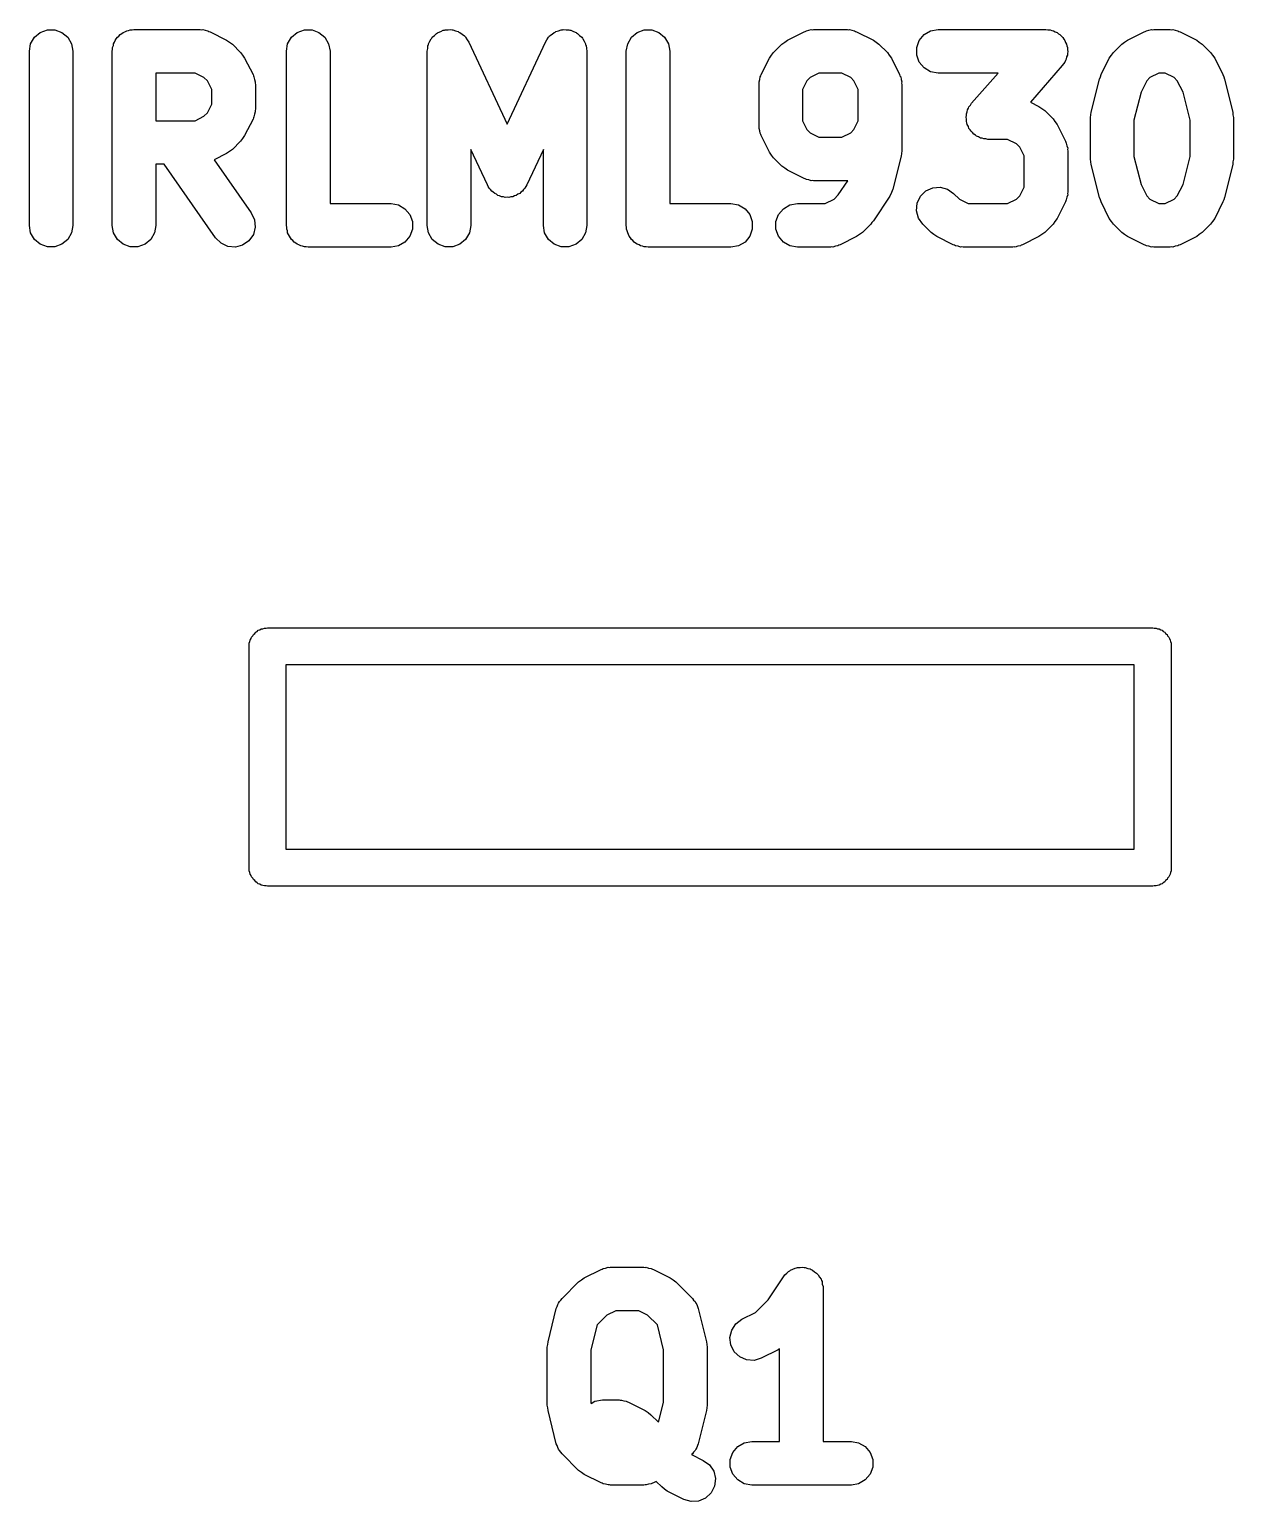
# Model space of a CAD drawing. Extents: x 10 to 287, y -200 to -10.
# Drawn here: x 148.46 to 152.6, y -62.76 to -57.7 of the extents above; entities that cross this region are included whole.
import ezdxf

# ---------------------------------------------------------------- set-up
doc = ezdxf.new("R2010")
doc.units = 0
doc.header["$MEASUREMENT"] = 0
doc.layers.add('BLACK', color=7, linetype='CONTINUOUS')

msp = doc.modelspace()

# ---------------------------------------------------------------- linework, layer by layer
at = {"layer": 'Black'}
for p, q in [((148.493, -57.7063), (148.518, -57.6974)), ((148.518, -57.6974), (148.544, -57.6974)), ((148.544, -57.6974), (148.568, -57.7063)), ((148.791, -57.7007), (148.797, -57.6996)), ((148.797, -57.6996), (148.803, -57.6974)), ((148.803, -57.6974), (148.81, -57.6974)), ((148.81, -57.6974), (148.816, -57.6962)), ((148.816, -57.6962), (149.044, -57.6962)), ((149.044, -57.6962), (149.049, -57.697)), ((149.049, -57.697), (149.053, -57.6967)), ((149.053, -57.6967), (149.061, -57.6992)), ((149.061, -57.6992), (149.07, -57.7007)), ((149.378, -57.7063), (149.403, -57.6974)), ((149.403, -57.6974), (149.429, -57.6974)), ((149.429, -57.6974), (149.453, -57.7063)), ((149.873, -57.7029), (149.881, -57.6988)), ((149.881, -57.6988), (149.885, -57.6985)), ((149.885, -57.6985), (149.888, -57.6974)), ((149.888, -57.6974), (149.898, -57.6974)), ((149.898, -57.6974), (149.907, -57.6965)), ((149.907, -57.6965), (149.911, -57.6974)), ((149.911, -57.6974), (149.914, -57.6974)), ((149.914, -57.6974), (149.923, -57.7007)), ((150.278, -57.7007), (150.287, -57.6974)), ((150.287, -57.6974), (150.291, -57.6974)), ((150.291, -57.6974), (150.294, -57.6965)), ((150.294, -57.6965), (150.304, -57.6974)), ((150.304, -57.6974), (150.313, -57.6974)), ((150.313, -57.6974), (150.317, -57.6985)), ((150.317, -57.6985), (150.32, -57.6988)), ((150.32, -57.6988), (150.329, -57.7029)), ((150.548, -57.7063), (150.573, -57.6974)), ((150.573, -57.6974), (150.599, -57.6974)), ((150.599, -57.6974), (150.623, -57.7063)), ((151.131, -57.7007), (151.14, -57.6992)), ((151.14, -57.6992), (151.148, -57.6967)), ((151.148, -57.6967), (151.153, -57.697)), ((151.153, -57.697), (151.157, -57.6962)), ((151.157, -57.6962), (151.271, -57.6962)), ((151.271, -57.6962), (151.275, -57.697)), ((151.275, -57.697), (151.28, -57.6967)), ((151.28, -57.6967), (151.288, -57.6992)), ((151.288, -57.6992), (151.297, -57.7007)), ((151.559, -57.7007), (151.585, -57.6962)), ((151.585, -57.6962), (151.956, -57.6962)), ((151.956, -57.6962), (151.963, -57.6975)), ((151.963, -57.6975), (151.971, -57.6976)), ((151.971, -57.6976), (151.976, -57.6997)), ((151.976, -57.6997), (151.982, -57.7007)), ((152.302, -57.7007), (152.31, -57.6992)), ((152.31, -57.6992), (152.319, -57.6967)), ((152.319, -57.6967), (152.323, -57.697)), ((152.323, -57.697), (152.327, -57.6962)), ((152.327, -57.6962), (152.384, -57.6962)), ((152.384, -57.6962), (152.388, -57.697)), ((152.388, -57.697), (152.393, -57.6967)), ((152.393, -57.6967), (152.401, -57.6992)), ((152.401, -57.6992), (152.41, -57.7007)), ((148.456, -57.7712), (148.46, -57.7455)), ((148.46, -57.7455), (148.473, -57.723)), ((148.473, -57.723), (148.493, -57.7063)), ((148.568, -57.7063), (148.588, -57.723)), ((148.588, -57.723), (148.601, -57.7455)), ((148.601, -57.7455), (148.606, -57.7712)), ((148.745, -57.752), (148.746, -57.7455)), ((148.746, -57.7455), (148.749, -57.7398)), ((148.749, -57.7398), (148.751, -57.7337)), ((148.751, -57.7337), (148.755, -57.7287)), ((148.755, -57.7287), (148.759, -57.723)), ((148.759, -57.723), (148.764, -57.7188)), ((148.764, -57.7188), (148.768, -57.7138)), ((148.768, -57.7138), (148.774, -57.7105)), ((148.774, -57.7105), (148.779, -57.7063)), ((148.779, -57.7063), (148.785, -57.704)), ((148.785, -57.704), (148.791, -57.7007)), ((149.07, -57.7007), (149.074, -57.7029)), ((149.074, -57.7029), (149.078, -57.7041)), ((149.078, -57.7041), (149.135, -57.7327)), ((149.135, -57.7327), (149.145, -57.7398)), ((149.145, -57.7398), (149.155, -57.7467)), ((149.155, -57.7467), (149.183, -57.7753)), ((149.341, -57.7712), (149.345, -57.7455)), ((149.345, -57.7455), (149.358, -57.723)), ((149.358, -57.723), (149.378, -57.7063)), ((149.453, -57.7063), (149.473, -57.723)), ((149.473, -57.723), (149.486, -57.7455)), ((149.486, -57.7455), (149.491, -57.7712)), ((149.828, -57.7518), (149.83, -57.7488)), ((149.83, -57.7455), (149.835, -57.7371)), ((149.83, -57.7488), (149.83, -57.7455)), ((149.835, -57.7371), (149.839, -57.7282)), ((149.839, -57.7282), (149.842, -57.7259)), ((149.842, -57.7259), (149.843, -57.723)), ((149.843, -57.723), (149.851, -57.7167)), ((149.851, -57.7167), (149.858, -57.7098)), ((149.858, -57.7098), (149.861, -57.7084)), ((149.861, -57.7084), (149.863, -57.7063)), ((149.863, -57.7063), (149.873, -57.7029)), ((149.923, -57.7007), (149.932, -57.7032)), ((149.932, -57.7032), (149.935, -57.7051)), ((149.935, -57.7051), (149.938, -57.7063)), ((149.938, -57.7063), (149.946, -57.7125)), ((149.946, -57.7125), (149.954, -57.7182)), ((149.954, -57.7182), (149.956, -57.7209)), ((149.956, -57.7209), (149.958, -57.723)), ((149.958, -57.723), (149.963, -57.7315)), ((149.963, -57.7315), (149.969, -57.7395)), ((149.969, -57.7395), (150.101, -58.0221)), ((150.101, -58.0221), (150.233, -57.7395)), ((150.233, -57.7395), (150.238, -57.7315)), ((150.238, -57.7315), (150.243, -57.723)), ((150.243, -57.723), (150.246, -57.7209)), ((150.246, -57.7209), (150.247, -57.7182)), ((150.247, -57.7182), (150.256, -57.7125)), ((150.256, -57.7125), (150.263, -57.7063)), ((150.263, -57.7063), (150.266, -57.7051)), ((150.266, -57.7051), (150.269, -57.7032)), ((150.269, -57.7032), (150.278, -57.7007)), ((150.329, -57.7029), (150.338, -57.7063)), ((150.338, -57.7063), (150.34, -57.7084)), ((150.34, -57.7084), (150.343, -57.7098)), ((150.343, -57.7098), (150.35, -57.7167)), ((150.35, -57.7167), (150.358, -57.723)), ((150.358, -57.723), (150.36, -57.7259)), ((150.36, -57.7259), (150.362, -57.7282)), ((150.362, -57.7282), (150.366, -57.7371)), ((150.366, -57.7371), (150.371, -57.7455)), ((150.371, -57.7455), (150.371, -57.7488)), ((150.371, -57.7488), (150.373, -57.7518)), ((150.511, -57.7712), (150.516, -57.7455)), ((150.516, -57.7455), (150.529, -57.723)), ((150.529, -57.723), (150.548, -57.7063)), ((150.623, -57.7063), (150.643, -57.723)), ((150.643, -57.723), (150.656, -57.7455)), ((150.656, -57.7455), (150.661, -57.7712)), ((151.018, -57.7753), (151.047, -57.7467)), ((151.047, -57.7467), (151.057, -57.7398)), ((151.057, -57.7398), (151.066, -57.7327)), ((151.066, -57.7327), (151.123, -57.7041)), ((151.123, -57.7041), (151.127, -57.7029)), ((151.127, -57.7029), (151.131, -57.7007)), ((151.297, -57.7007), (151.3, -57.7029)), ((151.3, -57.7029), (151.304, -57.7041)), ((151.304, -57.7041), (151.362, -57.7327)), ((151.362, -57.7327), (151.371, -57.7398)), ((151.371, -57.7398), (151.381, -57.7467)), ((151.381, -57.7467), (151.41, -57.7753)), ((151.511, -57.7581), (151.52, -57.7337)), ((151.52, -57.7337), (151.537, -57.7138)), ((151.537, -57.7138), (151.559, -57.7007)), ((151.982, -57.7007), (151.988, -57.7044)), ((151.988, -57.7044), (151.995, -57.7071)), ((151.995, -57.7071), (151.999, -57.7109)), ((151.999, -57.7109), (152.004, -57.7138)), ((152.004, -57.7138), (152.009, -57.7194)), ((152.009, -57.7194), (152.014, -57.7242)), ((152.014, -57.7242), (152.017, -57.7293)), ((152.017, -57.7293), (152.021, -57.7337)), ((152.021, -57.7337), (152.023, -57.7406)), ((152.023, -57.7406), (152.027, -57.747)), ((152.027, -57.747), (152.028, -57.7527)), ((152.189, -57.7753), (152.217, -57.7467)), ((152.217, -57.7467), (152.227, -57.7398)), ((152.227, -57.7398), (152.237, -57.7327)), ((152.237, -57.7327), (152.294, -57.7041)), ((152.294, -57.7041), (152.298, -57.7029)), ((152.298, -57.7029), (152.302, -57.7007)), ((152.41, -57.7007), (152.414, -57.7029)), ((152.414, -57.7029), (152.418, -57.7041)), ((152.418, -57.7041), (152.475, -57.7327)), ((152.475, -57.7327), (152.484, -57.7398)), ((152.484, -57.7398), (152.494, -57.7467)), ((152.494, -57.7467), (152.523, -57.7753)), ((148.456, -58.3706), (148.456, -57.7712)), ((148.606, -57.7712), (148.606, -58.3706)), ((148.741, -57.7712), (148.742, -57.7647)), ((148.741, -58.3706), (148.741, -57.7712)), ((148.742, -57.7581), (148.745, -57.752)), ((148.742, -57.7647), (148.742, -57.7581)), ((149.183, -57.7753), (149.19, -57.7851)), ((149.19, -57.7851), (149.197, -57.7947)), ((149.197, -57.7947), (149.226, -57.8518)), ((149.341, -58.3706), (149.341, -57.7712)), ((149.491, -57.7712), (149.491, -58.2957)), ((149.826, -57.7712), (149.828, -57.7615)), ((149.826, -58.3706), (149.826, -57.7712)), ((149.828, -57.7615), (149.828, -57.7518)), ((150.373, -57.7518), (150.374, -57.7615)), ((150.374, -57.7615), (150.375, -57.7712)), ((150.375, -57.7712), (150.375, -58.3706)), ((150.511, -58.3706), (150.511, -57.7712)), ((150.661, -57.7712), (150.661, -58.2957)), ((150.976, -57.8518), (151.004, -57.7947)), ((151.004, -57.7947), (151.011, -57.7851)), ((151.011, -57.7851), (151.018, -57.7753)), ((151.41, -57.7753), (151.416, -57.7851)), ((151.416, -57.7851), (151.424, -57.7947)), ((151.424, -57.7947), (151.452, -57.8518)), ((151.511, -57.7842), (151.511, -57.7581)), ((151.52, -57.8086), (151.511, -57.7842)), ((152.026, -57.7982), (152.023, -57.8032)), ((152.027, -57.791), (152.026, -57.7982)), ((152.03, -57.7842), (152.027, -57.791)), ((152.028, -57.7527), (152.03, -57.7581)), ((152.03, -57.7581), (152.03, -57.7655)), ((152.03, -57.7655), (152.031, -57.7727)), ((152.031, -57.7727), (152.03, -57.7784)), ((152.03, -57.7784), (152.03, -57.7842)), ((152.146, -57.8518), (152.174, -57.7947)), ((152.174, -57.7947), (152.182, -57.7851)), ((152.182, -57.7851), (152.189, -57.7753)), ((152.523, -57.7753), (152.53, -57.7851)), ((152.53, -57.7851), (152.537, -57.7947)), ((152.537, -57.7947), (152.565, -57.8518)), ((148.891, -57.8461), (148.891, -58.0102)), ((149.027, -57.8461), (148.891, -57.8461)), ((149.057, -57.8613), (149.027, -57.8461)), ((149.226, -57.8518), (149.227, -57.856)), ((150.974, -57.856), (150.976, -57.8518)), ((151.174, -57.8461), (151.144, -57.8613)), ((151.253, -57.8461), (151.174, -57.8461)), ((151.284, -57.8613), (151.253, -57.8461)), ((151.452, -57.8518), (151.453, -57.856)), ((151.537, -57.8286), (151.52, -57.8086)), ((151.559, -57.8416), (151.537, -57.8286)), ((151.585, -57.8461), (151.559, -57.8416)), ((151.791, -57.8461), (151.585, -57.8461)), ((151.7, -57.9502), (151.791, -57.8461)), ((152.012, -57.8205), (151.903, -57.9461)), ((152.016, -57.8142), (152.012, -57.8205)), ((152.021, -57.8086), (152.016, -57.8142)), ((152.023, -57.8032), (152.021, -57.8086)), ((152.144, -57.8597), (152.146, -57.8518)), ((152.345, -57.8461), (152.314, -57.8613)), ((152.367, -57.8461), (152.345, -57.8461)), ((152.397, -57.8613), (152.367, -57.8461)), ((152.565, -57.8518), (152.568, -57.8597)), ((149.069, -57.8726), (149.057, -57.8613)), ((149.084, -57.903), (149.069, -57.8726)), ((149.084, -57.9533), (149.084, -57.903)), ((149.227, -57.856), (149.229, -57.8597)), ((149.229, -57.8597), (149.231, -57.8683)), ((149.231, -57.8683), (149.233, -57.8768)), ((149.233, -57.8768), (149.233, -57.8811)), ((149.233, -57.8811), (149.234, -57.8853)), ((149.234, -57.8853), (149.234, -57.971)), ((150.968, -57.8768), (150.971, -57.8684)), ((150.968, -57.8811), (150.968, -57.8768)), ((150.968, -57.8853), (150.968, -57.8811)), ((150.968, -58.0281), (150.968, -57.8853)), ((150.971, -57.8684), (150.972, -57.8597)), ((150.972, -57.8597), (150.974, -57.856)), ((151.133, -57.8726), (151.118, -57.903)), ((151.118, -57.903), (151.118, -58.0104)), ((151.144, -57.8613), (151.133, -57.8726)), ((151.295, -57.8726), (151.284, -57.8613)), ((151.31, -57.903), (151.295, -57.8726)), ((151.31, -58.0104), (151.31, -57.903)), ((151.453, -57.856), (151.456, -57.8597)), ((151.456, -57.8597), (151.457, -57.8683)), ((151.457, -57.8683), (151.46, -57.8768)), ((151.46, -57.8768), (151.459, -57.8811)), ((151.459, -57.8811), (151.46, -57.8853)), ((151.46, -57.8853), (151.46, -58.1137)), ((152.112, -57.9813), (152.14, -57.8672)), ((152.14, -57.8672), (152.144, -57.8597)), ((152.303, -57.8726), (152.284, -57.9115)), ((152.314, -57.8613), (152.303, -57.8726)), ((152.408, -57.8726), (152.397, -57.8613)), ((152.428, -57.9115), (152.408, -57.8726)), ((152.568, -57.8597), (152.571, -57.8672)), ((152.571, -57.8672), (152.6, -57.9813)), ((149.069, -57.9837), (149.084, -57.9533)), ((151.696, -57.9564), (151.7, -57.9502)), ((151.903, -57.9461), (151.932, -57.961)), ((152.284, -57.9115), (152.259, -58.0087)), ((152.452, -58.0087), (152.428, -57.9115)), ((149.027, -58.0102), (149.057, -57.995)), ((149.057, -57.995), (149.069, -57.9837)), ((149.226, -58.0045), (149.197, -58.0616)), ((149.227, -58.0003), (149.226, -58.0045)), ((149.229, -57.9966), (149.227, -58.0003)), ((149.231, -57.988), (149.229, -57.9966)), ((149.233, -57.9795), (149.231, -57.988)), ((149.234, -57.971), (149.233, -57.9752)), ((149.233, -57.9752), (149.233, -57.9795)), ((151.681, -57.998), (151.682, -57.9923)), ((151.682, -58.0052), (151.681, -57.998)), ((151.682, -57.9865), (151.685, -57.9796)), ((151.682, -57.9923), (151.682, -57.9865)), ((151.685, -57.9796), (151.686, -57.9724)), ((151.686, -57.9724), (151.689, -57.9675)), ((151.689, -57.9675), (151.691, -57.962)), ((151.691, -57.962), (151.696, -57.9564)), ((151.932, -57.961), (151.942, -57.9682)), ((151.942, -57.9682), (151.952, -57.9751)), ((151.952, -57.9751), (151.981, -58.0036)), ((151.981, -58.0036), (151.987, -58.0135)), ((152.109, -57.9995), (152.111, -57.9905)), ((152.109, -58.1422), (152.109, -57.9995)), ((152.111, -57.9905), (152.112, -57.9813)), ((152.6, -57.9813), (152.6, -57.9905)), ((152.6, -57.9905), (152.602, -57.9995)), ((152.602, -57.9995), (152.602, -58.1422)), ((148.891, -58.0102), (149.027, -58.0102)), ((150.968, -58.0323), (150.968, -58.0281)), ((150.968, -58.0366), (150.968, -58.0323)), ((150.971, -58.045), (150.968, -58.0366)), ((150.972, -58.0537), (150.971, -58.045)), ((150.974, -58.0574), (150.972, -58.0537)), ((151.118, -58.0104), (151.133, -58.0408)), ((151.133, -58.0408), (151.144, -58.0521)), ((151.144, -58.0521), (151.174, -58.0673)), ((151.253, -58.0673), (151.284, -58.0521)), ((151.284, -58.0521), (151.295, -58.0408)), ((151.295, -58.0408), (151.31, -58.0104)), ((151.682, -58.0125), (151.682, -58.0052)), ((151.684, -58.018), (151.682, -58.0125)), ((151.685, -58.0237), (151.684, -58.018)), ((151.689, -58.0301), (151.685, -58.0237)), ((151.691, -58.037), (151.689, -58.0301)), ((151.695, -58.0414), (151.691, -58.037)), ((151.698, -58.0465), (151.695, -58.0414)), ((151.703, -58.0513), (151.698, -58.0465)), ((151.708, -58.0569), (151.703, -58.0513)), ((151.987, -58.0135), (151.995, -58.0231)), ((151.995, -58.0231), (152.023, -58.0802)), ((152.259, -58.0087), (152.259, -58.133)), ((152.452, -58.133), (152.452, -58.0087)), ((149.183, -58.081), (149.155, -58.1096)), ((149.19, -58.0712), (149.183, -58.081)), ((149.197, -58.0616), (149.19, -58.0712)), ((150.976, -58.0616), (150.974, -58.0574)), ((151.004, -58.1187), (150.976, -58.0616)), ((151.174, -58.0673), (151.253, -58.0673)), ((151.713, -58.0598), (151.708, -58.0569)), ((151.717, -58.0636), (151.713, -58.0598)), ((151.724, -58.0663), (151.717, -58.0636)), ((151.731, -58.0699), (151.724, -58.0663)), ((151.736, -58.0709), (151.731, -58.0699)), ((151.742, -58.073), (151.736, -58.0709)), ((151.749, -58.0732), (151.742, -58.073)), ((151.756, -58.0744), (151.749, -58.0732)), ((151.824, -58.0744), (151.756, -58.0744)), ((151.855, -58.0896), (151.824, -58.0744)), ((151.866, -58.101), (151.855, -58.0896)), ((151.881, -58.1314), (151.866, -58.101)), ((152.023, -58.0802), (152.024, -58.0843)), ((152.024, -58.0843), (152.026, -58.0881)), ((152.026, -58.0881), (152.028, -58.0967)), ((152.028, -58.0967), (152.031, -58.1051)), ((152.031, -58.1051), (152.03, -58.1094)), ((149.135, -58.1236), (149.092, -58.145)), ((149.092, -58.145), (149.22, -58.3276)), ((149.145, -58.1165), (149.135, -58.1236)), ((149.155, -58.1096), (149.145, -58.1165)), ((150.033, -58.231), (149.976, -58.1089)), ((149.976, -58.1089), (149.976, -58.3706)), ((150.226, -58.1089), (150.169, -58.231)), ((150.226, -58.3706), (150.226, -58.1089)), ((151.011, -58.1283), (151.004, -58.1187)), ((151.018, -58.1381), (151.011, -58.1283)), ((151.047, -58.1667), (151.018, -58.1381)), ((151.458, -58.1319), (151.429, -58.246)), ((151.459, -58.1227), (151.458, -58.1319)), ((151.46, -58.1137), (151.459, -58.1227)), ((151.881, -58.2387), (151.881, -58.1314)), ((152.03, -58.1094), (152.031, -58.1137)), ((152.031, -58.1137), (152.031, -58.2564)), ((152.111, -58.1513), (152.109, -58.1422)), ((152.112, -58.1604), (152.111, -58.1513)), ((152.259, -58.133), (152.284, -58.2303)), ((152.428, -58.2303), (152.452, -58.133)), ((152.602, -58.1422), (152.6, -58.1513)), ((152.6, -58.1513), (152.6, -58.1604)), ((148.92, -58.1601), (148.891, -58.1601)), ((148.891, -58.1601), (148.891, -58.3706)), ((149.097, -58.4136), (148.92, -58.1601)), ((151.057, -58.1736), (151.047, -58.1667)), ((151.066, -58.1807), (151.057, -58.1736)), ((151.123, -58.2093), (151.066, -58.1807)), ((152.14, -58.2746), (152.112, -58.1604)), ((152.6, -58.1604), (152.571, -58.2746)), ((150.036, -58.2364), (150.033, -58.231)), ((150.039, -58.2423), (150.036, -58.2364)), ((150.044, -58.2469), (150.039, -58.2423)), ((150.048, -58.2523), (150.044, -58.2469)), ((150.053, -58.2561), (150.048, -58.2523)), ((150.058, -58.2607), (150.053, -58.2561)), ((150.148, -58.2561), (150.144, -58.2607)), ((150.154, -58.2523), (150.148, -58.2561)), ((150.157, -58.2469), (150.154, -58.2523)), ((150.162, -58.2423), (150.157, -58.2469)), ((150.165, -58.2364), (150.162, -58.2423)), ((150.169, -58.231), (150.165, -58.2364)), ((151.127, -58.2105), (151.123, -58.2093)), ((151.131, -58.2126), (151.127, -58.2105)), ((151.14, -58.2142), (151.131, -58.2126)), ((151.148, -58.2167), (151.14, -58.2142)), ((151.153, -58.2164), (151.148, -58.2167)), ((151.157, -58.2172), (151.153, -58.2164)), ((151.271, -58.2172), (151.157, -58.2172)), ((151.241, -58.2658), (151.274, -58.2166)), ((151.274, -58.2166), (151.271, -58.2172)), ((151.424, -58.2577), (151.419, -58.2694)), ((151.429, -58.246), (151.424, -58.2577)), ((151.524, -58.2705), (151.542, -58.2521)), ((151.542, -58.2521), (151.566, -58.2411)), ((151.566, -58.2411), (151.592, -58.2389)), ((151.592, -58.2389), (151.617, -58.2456)), ((151.617, -58.2456), (151.638, -58.2605)), ((151.866, -58.2691), (151.881, -58.2387)), ((152.031, -58.2564), (152.03, -58.2607)), ((152.284, -58.2303), (152.303, -58.2691)), ((152.408, -58.2691), (152.428, -58.2303)), ((149.491, -58.2957), (149.701, -58.2957)), ((149.701, -58.2957), (149.727, -58.3002)), ((149.727, -58.3002), (149.749, -58.3132)), ((150.064, -58.2635), (150.058, -58.2607)), ((150.069, -58.2672), (150.064, -58.2635)), ((150.075, -58.2689), (150.069, -58.2672)), ((150.081, -58.2717), (150.075, -58.2689)), ((150.088, -58.2723), (150.081, -58.2717)), ((150.094, -58.274), (150.088, -58.2723)), ((150.101, -58.2734), (150.094, -58.274)), ((150.107, -58.274), (150.101, -58.2734)), ((150.114, -58.2723), (150.107, -58.274)), ((150.12, -58.2717), (150.114, -58.2723)), ((150.126, -58.2689), (150.12, -58.2717)), ((150.132, -58.2672), (150.126, -58.2689)), ((150.138, -58.2635), (150.132, -58.2672)), ((150.144, -58.2607), (150.138, -58.2635)), ((150.661, -58.2957), (150.871, -58.2957)), ((150.871, -58.2957), (150.897, -58.3002)), ((150.897, -58.3002), (150.92, -58.3132)), ((151.052, -58.3132), (151.074, -58.3002)), ((151.074, -58.3002), (151.1, -58.2957)), ((151.1, -58.2957), (151.196, -58.2957)), ((151.196, -58.2957), (151.227, -58.2805)), ((151.227, -58.2805), (151.241, -58.2658)), ((151.419, -58.2694), (151.362, -58.3551)), ((151.51, -58.32), (151.513, -58.2941)), ((151.513, -58.2941), (151.524, -58.2705)), ((151.638, -58.2605), (151.658, -58.2805)), ((151.658, -58.2805), (151.688, -58.2957)), ((151.688, -58.2957), (151.824, -58.2957)), ((151.824, -58.2957), (151.855, -58.2805)), ((151.855, -58.2805), (151.866, -58.2691)), ((152.023, -58.2899), (151.995, -58.347)), ((152.024, -58.2858), (152.023, -58.2899)), ((152.026, -58.282), (152.024, -58.2858)), ((152.028, -58.2734), (152.026, -58.282)), ((152.031, -58.265), (152.028, -58.2734)), ((152.03, -58.2607), (152.031, -58.265)), ((152.144, -58.2821), (152.14, -58.2746)), ((152.146, -58.2899), (152.144, -58.2821)), ((152.174, -58.347), (152.146, -58.2899)), ((152.303, -58.2691), (152.314, -58.2805)), ((152.314, -58.2805), (152.345, -58.2957)), ((152.345, -58.2957), (152.367, -58.2957)), ((152.367, -58.2957), (152.397, -58.2805)), ((152.397, -58.2805), (152.408, -58.2691)), ((152.565, -58.2899), (152.537, -58.347)), ((152.568, -58.2821), (152.565, -58.2899)), ((152.571, -58.2746), (152.568, -58.2821)), ((149.22, -58.3276), (149.231, -58.3512)), ((149.231, -58.3512), (149.233, -58.3771)), ((149.749, -58.3132), (149.766, -58.3331)), ((149.766, -58.3331), (149.775, -58.3576)), ((149.775, -58.3576), (149.775, -58.3836)), ((150.92, -58.3132), (150.936, -58.3331)), ((150.936, -58.3331), (150.945, -58.3576)), ((150.945, -58.3576), (150.945, -58.3836)), ((151.026, -58.3576), (151.035, -58.3331)), ((151.026, -58.3836), (151.026, -58.3576)), ((151.035, -58.3331), (151.052, -58.3132)), ((151.362, -58.3551), (151.357, -58.3604)), ((151.517, -58.3452), (151.51, -58.32)), ((151.532, -58.3665), (151.517, -58.3452)), ((151.987, -58.3567), (151.981, -58.3665)), ((151.995, -58.347), (151.987, -58.3567)), ((152.182, -58.3566), (152.174, -58.347)), ((152.189, -58.3665), (152.182, -58.3566)), ((152.53, -58.3566), (152.523, -58.3665)), ((152.537, -58.347), (152.53, -58.3566)), ((148.46, -58.3962), (148.456, -58.3706)), ((148.473, -58.4188), (148.46, -58.3962)), ((148.601, -58.3962), (148.588, -58.4188)), ((148.606, -58.3706), (148.601, -58.3962)), ((148.746, -58.3962), (148.741, -58.3706)), ((148.759, -58.4188), (148.746, -58.3962)), ((148.887, -58.3962), (148.874, -58.4188)), ((148.891, -58.3706), (148.887, -58.3962)), ((149.227, -58.4023), (149.212, -58.4236)), ((149.233, -58.3771), (149.227, -58.4023)), ((149.342, -58.377), (149.341, -58.3706)), ((149.342, -58.3836), (149.342, -58.377)), ((149.344, -58.3898), (149.342, -58.3836)), ((149.345, -58.3962), (149.344, -58.3898)), ((149.348, -58.4019), (149.345, -58.3962)), ((149.351, -58.4081), (149.348, -58.4019)), ((149.355, -58.4131), (149.351, -58.4081)), ((149.766, -58.4081), (149.749, -58.428)), ((149.775, -58.3836), (149.766, -58.4081)), ((149.83, -58.3962), (149.826, -58.3706)), ((149.843, -58.4188), (149.83, -58.3962)), ((149.971, -58.3962), (149.958, -58.4188)), ((149.976, -58.3706), (149.971, -58.3962)), ((150.23, -58.3962), (150.226, -58.3706)), ((150.243, -58.4188), (150.23, -58.3962)), ((150.371, -58.3962), (150.358, -58.4188)), ((150.375, -58.3706), (150.371, -58.3962)), ((150.512, -58.377), (150.511, -58.3706)), ((150.512, -58.3836), (150.512, -58.377)), ((150.514, -58.3898), (150.512, -58.3836)), ((150.516, -58.3962), (150.514, -58.3898)), ((150.519, -58.4019), (150.516, -58.3962)), ((150.521, -58.4081), (150.519, -58.4019)), ((150.525, -58.4131), (150.521, -58.4081)), ((150.936, -58.4081), (150.92, -58.428)), ((150.945, -58.3836), (150.936, -58.4081)), ((151.035, -58.4081), (151.026, -58.3836)), ((151.052, -58.428), (151.035, -58.4081)), ((151.304, -58.4091), (151.247, -58.4376)), ((151.314, -58.4019), (151.304, -58.4091)), ((151.324, -58.395), (151.314, -58.4019)), ((151.353, -58.3665), (151.324, -58.395)), ((151.357, -58.3604), (151.353, -58.3665)), ((151.561, -58.395), (151.532, -58.3665)), ((151.57, -58.4019), (151.561, -58.395)), ((151.58, -58.4091), (151.57, -58.4019)), ((151.637, -58.4376), (151.58, -58.4091)), ((151.932, -58.4091), (151.875, -58.4376)), ((151.942, -58.4019), (151.932, -58.4091)), ((151.952, -58.395), (151.942, -58.4019)), ((151.981, -58.3665), (151.952, -58.395)), ((152.217, -58.395), (152.189, -58.3665)), ((152.227, -58.4019), (152.217, -58.395)), ((152.237, -58.4091), (152.227, -58.4019)), ((152.294, -58.4376), (152.237, -58.4091)), ((152.475, -58.4091), (152.418, -58.4376)), ((152.484, -58.4019), (152.475, -58.4091)), ((152.494, -58.395), (152.484, -58.4019)), ((152.523, -58.3665), (152.494, -58.395)), ((148.493, -58.4355), (148.473, -58.4188)), ((148.518, -58.4444), (148.493, -58.4355)), ((148.544, -58.4444), (148.518, -58.4444)), ((148.568, -58.4355), (148.544, -58.4444)), ((148.588, -58.4188), (148.568, -58.4355)), ((148.779, -58.4355), (148.759, -58.4188)), ((148.803, -58.4444), (148.779, -58.4355)), ((148.829, -58.4444), (148.803, -58.4444)), ((148.854, -58.4355), (148.829, -58.4444)), ((148.874, -58.4188), (148.854, -58.4355)), ((149.116, -58.432), (149.097, -58.4136)), ((149.139, -58.443), (149.116, -58.432)), ((149.165, -58.4452), (149.139, -58.443)), ((149.19, -58.4385), (149.165, -58.4452)), ((149.212, -58.4236), (149.19, -58.4385)), ((149.358, -58.4188), (149.355, -58.4131)), ((149.363, -58.423), (149.358, -58.4188)), ((149.367, -58.428), (149.363, -58.423)), ((149.373, -58.4313), (149.367, -58.428)), ((149.378, -58.4355), (149.373, -58.4313)), ((149.384, -58.4377), (149.378, -58.4355)), ((149.39, -58.441), (149.384, -58.4377)), ((149.396, -58.4421), (149.39, -58.441)), ((149.403, -58.4444), (149.396, -58.4421)), ((149.409, -58.4444), (149.403, -58.4444)), ((149.416, -58.4455), (149.409, -58.4444)), ((149.701, -58.4455), (149.416, -58.4455)), ((149.727, -58.441), (149.701, -58.4455)), ((149.749, -58.428), (149.727, -58.441)), ((149.863, -58.4355), (149.843, -58.4188)), ((149.888, -58.4444), (149.863, -58.4355)), ((149.914, -58.4444), (149.888, -58.4444)), ((149.938, -58.4355), (149.914, -58.4444)), ((149.958, -58.4188), (149.938, -58.4355)), ((150.263, -58.4355), (150.243, -58.4188)), ((150.287, -58.4444), (150.263, -58.4355)), ((150.313, -58.4444), (150.287, -58.4444)), ((150.338, -58.4355), (150.313, -58.4444)), ((150.358, -58.4188), (150.338, -58.4355)), ((150.529, -58.4188), (150.525, -58.4131)), ((150.534, -58.423), (150.529, -58.4188)), ((150.538, -58.428), (150.534, -58.423)), ((150.543, -58.4313), (150.538, -58.428)), ((150.548, -58.4355), (150.543, -58.4313)), ((150.555, -58.4377), (150.548, -58.4355)), ((150.56, -58.441), (150.555, -58.4377)), ((150.567, -58.4421), (150.56, -58.441)), ((150.573, -58.4444), (150.567, -58.4421)), ((150.579, -58.4444), (150.573, -58.4444)), ((150.586, -58.4455), (150.579, -58.4444)), ((150.871, -58.4455), (150.586, -58.4455)), ((150.897, -58.441), (150.871, -58.4455)), ((150.92, -58.428), (150.897, -58.441)), ((151.074, -58.441), (151.052, -58.428)), ((151.1, -58.4455), (151.074, -58.441)), ((151.214, -58.4455), (151.1, -58.4455)), ((151.218, -58.4448), (151.214, -58.4455)), ((151.222, -58.445), (151.218, -58.4448)), ((151.231, -58.4425), (151.222, -58.445)), ((151.24, -58.441), (151.231, -58.4425)), ((151.243, -58.4388), (151.24, -58.441)), ((151.247, -58.4376), (151.243, -58.4388)), ((151.641, -58.4388), (151.637, -58.4376)), ((151.645, -58.441), (151.641, -58.4388)), ((151.654, -58.4425), (151.645, -58.441)), ((151.662, -58.445), (151.654, -58.4425)), ((151.666, -58.4448), (151.662, -58.445)), ((151.671, -58.4455), (151.666, -58.4448)), ((151.842, -58.4455), (151.671, -58.4455)), ((151.846, -58.4448), (151.842, -58.4455)), ((151.85, -58.445), (151.846, -58.4448)), ((151.859, -58.4425), (151.85, -58.445)), ((151.868, -58.441), (151.859, -58.4425)), ((151.871, -58.4388), (151.868, -58.441)), ((151.875, -58.4376), (151.871, -58.4388)), ((152.298, -58.4388), (152.294, -58.4376)), ((152.302, -58.441), (152.298, -58.4388)), ((152.31, -58.4425), (152.302, -58.441)), ((152.319, -58.445), (152.31, -58.4425)), ((152.323, -58.4448), (152.319, -58.445)), ((152.327, -58.4455), (152.323, -58.4448)), ((152.384, -58.4455), (152.327, -58.4455)), ((152.388, -58.4448), (152.384, -58.4455)), ((152.393, -58.445), (152.388, -58.4448)), ((152.401, -58.4425), (152.393, -58.445)), ((152.41, -58.441), (152.401, -58.4425)), ((152.414, -58.4388), (152.41, -58.441)), ((152.418, -58.4376), (152.414, -58.4388)), ((149.227, -59.7782), (149.232, -59.7746)), ((149.232, -59.7746), (149.235, -59.7704)), ((149.235, -59.7704), (149.24, -59.7676)), ((149.24, -59.7676), (149.244, -59.764)), ((149.244, -59.764), (149.249, -59.7621)), ((149.249, -59.7621), (149.254, -59.7593)), ((149.254, -59.7593), (149.26, -59.7584)), ((149.26, -59.7584), (149.265, -59.7565)), ((149.265, -59.7565), (149.271, -59.7565)), ((149.271, -59.7565), (149.276, -59.7555)), ((149.276, -59.7555), (152.324, -59.7555)), ((152.324, -59.7555), (152.329, -59.7565)), ((152.329, -59.7565), (152.335, -59.7565)), ((152.335, -59.7565), (152.34, -59.7584)), ((152.34, -59.7584), (152.346, -59.7593)), ((152.346, -59.7593), (152.351, -59.7621)), ((152.351, -59.7621), (152.356, -59.764)), ((152.356, -59.764), (152.36, -59.7676)), ((152.36, -59.7676), (152.365, -59.7704)), ((152.365, -59.7704), (152.368, -59.7746)), ((152.368, -59.7746), (152.373, -59.7782)), ((149.213, -59.808), (149.215, -59.8028)), ((149.213, -59.8135), (149.213, -59.808)), ((149.213, -59.819), (149.213, -59.8135)), ((149.213, -60.581), (149.213, -59.819)), ((149.215, -59.8028), (149.216, -59.7973)), ((149.216, -59.7973), (149.219, -59.7925)), ((149.219, -59.7925), (149.221, -59.7873)), ((149.221, -59.7873), (149.225, -59.783)), ((149.225, -59.783), (149.227, -59.7782)), ((152.373, -59.7782), (152.375, -59.783)), ((152.375, -59.783), (152.379, -59.7873)), ((152.379, -59.7873), (152.381, -59.7925)), ((152.381, -59.7925), (152.384, -59.7973)), ((152.384, -59.7973), (152.385, -59.8028)), ((152.385, -59.8028), (152.387, -59.808)), ((152.387, -59.808), (152.387, -59.8135)), ((152.387, -59.8135), (152.387, -59.819)), ((152.387, -59.819), (152.387, -60.581)), ((149.339, -59.8825), (149.339, -60.5175)), ((152.26, -59.8825), (149.339, -59.8825)), ((152.26, -60.5175), (152.26, -59.8825)), ((149.339, -60.5175), (152.26, -60.5175)), ((149.213, -60.5865), (149.213, -60.581)), ((149.213, -60.592), (149.213, -60.5865)), ((152.387, -60.581), (152.387, -60.5865)), ((152.387, -60.5865), (152.387, -60.592)), ((149.215, -60.5972), (149.213, -60.592)), ((149.216, -60.6027), (149.215, -60.5972)), ((149.219, -60.6075), (149.216, -60.6027)), ((149.221, -60.6127), (149.219, -60.6075)), ((149.225, -60.617), (149.221, -60.6127)), ((149.227, -60.6218), (149.225, -60.617)), ((149.232, -60.6254), (149.227, -60.6218)), ((149.235, -60.6296), (149.232, -60.6254)), ((149.24, -60.6324), (149.235, -60.6296)), ((149.244, -60.636), (149.24, -60.6324)), ((149.249, -60.6379), (149.244, -60.636)), ((149.254, -60.6407), (149.249, -60.6379)), ((152.351, -60.6379), (152.346, -60.6407)), ((152.356, -60.636), (152.351, -60.6379)), ((152.36, -60.6324), (152.356, -60.636)), ((152.365, -60.6296), (152.36, -60.6324)), ((152.368, -60.6254), (152.365, -60.6296)), ((152.373, -60.6218), (152.368, -60.6254)), ((152.375, -60.617), (152.373, -60.6218)), ((152.379, -60.6127), (152.375, -60.617)), ((152.381, -60.6075), (152.379, -60.6127)), ((152.384, -60.6027), (152.381, -60.6075)), ((152.385, -60.5972), (152.384, -60.6027)), ((152.387, -60.592), (152.385, -60.5972)), ((149.26, -60.6416), (149.254, -60.6407)), ((149.265, -60.6435), (149.26, -60.6416)), ((149.271, -60.6435), (149.265, -60.6435)), ((149.276, -60.6445), (149.271, -60.6435)), ((152.324, -60.6445), (149.276, -60.6445)), ((152.329, -60.6435), (152.324, -60.6445)), ((152.335, -60.6435), (152.329, -60.6435)), ((152.34, -60.6416), (152.335, -60.6435)), ((152.346, -60.6407), (152.34, -60.6416)), ((150.44, -61.9584), (150.449, -61.9559)), ((150.449, -61.9559), (150.453, -61.9562)), ((150.453, -61.9562), (150.457, -61.9554)), ((150.457, -61.9554), (150.571, -61.9554)), ((150.571, -61.9554), (150.576, -61.9562)), ((150.576, -61.9562), (150.58, -61.9559)), ((150.58, -61.9559), (150.588, -61.9584)), ((151.11, -61.9566), (151.119, -61.9556)), ((151.119, -61.9556), (151.123, -61.9566)), ((150.29, -62.0631), (150.347, -62.006)), ((150.347, -62.006), (150.357, -61.9991)), ((150.357, -61.9991), (150.366, -61.9919)), ((150.366, -61.9919), (150.424, -61.9633)), ((150.424, -61.9633), (150.428, -61.9621)), ((150.428, -61.9621), (150.431, -61.96)), ((150.431, -61.96), (150.44, -61.9584)), ((150.588, -61.9584), (150.597, -61.96)), ((150.597, -61.96), (150.601, -61.9621)), ((150.601, -61.9621), (150.605, -61.9633)), ((150.605, -61.9633), (150.662, -61.9919)), ((150.662, -61.9919), (150.672, -61.9991)), ((150.672, -61.9991), (150.682, -62.006)), ((150.682, -62.006), (150.739, -62.0631)), ((150.999, -62.0684), (151.052, -61.9888)), ((151.052, -61.9888), (151.055, -61.9858)), ((151.055, -61.9858), (151.057, -61.9822)), ((151.057, -61.9822), (151.064, -61.9765)), ((151.064, -61.9765), (151.07, -61.97)), ((151.07, -61.97), (151.074, -61.9681)), ((151.074, -61.9681), (151.077, -61.9655)), ((151.077, -61.9655), (151.085, -61.9624)), ((151.085, -61.9624), (151.093, -61.9584)), ((151.093, -61.9584), (151.097, -61.958)), ((151.097, -61.958), (151.101, -61.9566)), ((151.101, -61.9566), (151.11, -61.9566)), ((151.123, -61.9566), (151.127, -61.9566)), ((151.127, -61.9566), (151.136, -61.9596)), ((151.136, -61.9596), (151.144, -61.9617)), ((151.144, -61.9617), (151.148, -61.9641)), ((151.148, -61.9641), (151.152, -61.9655)), ((151.152, -61.9655), (151.159, -61.9712)), ((151.159, -61.9712), (151.166, -61.9762)), ((151.166, -61.9762), (151.169, -61.9795)), ((151.169, -61.9795), (151.172, -61.9822)), ((151.172, -61.9822), (151.176, -61.99)), ((151.176, -61.99), (151.182, -61.9972)), ((151.182, -61.9972), (151.183, -62.0012)), ((151.183, -62.0012), (151.185, -62.0048)), ((151.185, -62.0048), (151.186, -62.0136)), ((151.186, -62.0136), (151.189, -62.0222)), ((151.189, -62.0222), (151.189, -62.0263)), ((151.189, -62.0263), (151.189, -62.0304)), ((151.189, -62.0304), (151.189, -62.5554)), ((150.242, -62.2122), (150.27, -62.098)), ((150.27, -62.098), (150.273, -62.0914)), ((150.273, -62.0914), (150.275, -62.0844)), ((150.275, -62.0844), (150.278, -62.0796)), ((150.278, -62.0796), (150.281, -62.0742)), ((150.281, -62.0742), (150.286, -62.069)), ((150.286, -62.069), (150.29, -62.0631)), ((150.475, -62.1054), (150.444, -62.1206)), ((150.554, -62.1054), (150.475, -62.1054)), ((150.584, -62.1206), (150.554, -62.1054)), ((150.739, -62.0631), (150.743, -62.069)), ((150.743, -62.069), (150.748, -62.0742)), ((150.748, -62.0742), (150.75, -62.0796)), ((150.75, -62.0796), (150.754, -62.0844)), ((150.754, -62.0844), (150.756, -62.0914)), ((150.756, -62.0914), (150.758, -62.098)), ((150.758, -62.098), (150.787, -62.2122)), ((150.956, -62.1116), (150.999, -62.0684)), ((150.411, -62.1545), (150.389, -62.2397)), ((150.444, -62.1206), (150.411, -62.1545)), ((150.618, -62.1545), (150.584, -62.1206)), ((150.639, -62.2397), (150.618, -62.1545)), ((150.874, -62.172), (150.888, -62.1503)), ((150.888, -62.1503), (150.909, -62.1348)), ((150.909, -62.1348), (150.956, -62.1116)), ((150.868, -62.1974), (150.874, -62.172)), ((150.871, -62.2232), (150.868, -62.1974)), ((150.239, -62.2304), (150.241, -62.2214)), ((150.239, -62.4304), (150.239, -62.2304)), ((150.241, -62.2214), (150.242, -62.2122)), ((150.389, -62.2397), (150.389, -62.4212)), ((150.639, -62.4212), (150.639, -62.2397)), ((150.787, -62.2122), (150.788, -62.2214)), ((150.788, -62.2214), (150.789, -62.2304)), ((150.789, -62.2304), (150.789, -62.4304)), ((150.883, -62.2465), (150.871, -62.2232)), ((150.902, -62.2644), (150.883, -62.2465)), ((151.034, -62.2404), (150.976, -62.2689)), ((151.039, -62.2361), (151.034, -62.2404)), ((151.039, -62.5554), (151.039, -62.2361)), ((150.925, -62.2748), (150.902, -62.2644)), ((150.951, -62.2764), (150.925, -62.2748)), ((150.976, -62.2689), (150.951, -62.2764)), ((150.241, -62.4395), (150.239, -62.4304)), ((150.242, -62.4486), (150.241, -62.4395)), ((150.27, -62.5629), (150.242, -62.4486)), ((150.389, -62.4212), (150.39, -62.4245)), ((150.39, -62.4245), (150.403, -62.4171)), ((150.403, -62.4171), (150.429, -62.4126)), ((150.429, -62.4126), (150.486, -62.4126)), ((150.486, -62.4126), (150.49, -62.4133)), ((150.49, -62.4133), (150.494, -62.4131)), ((150.494, -62.4131), (150.503, -62.4156)), ((150.503, -62.4156), (150.511, -62.4171)), ((150.511, -62.4171), (150.515, -62.4193)), ((150.515, -62.4193), (150.519, -62.4205)), ((150.519, -62.4205), (150.576, -62.4491)), ((150.576, -62.4491), (150.586, -62.4562)), ((150.586, -62.4562), (150.596, -62.4631)), ((150.622, -62.4894), (150.639, -62.4212)), ((150.787, -62.4486), (150.758, -62.5629)), ((150.788, -62.4395), (150.787, -62.4486)), ((150.789, -62.4304), (150.788, -62.4395)), ((150.596, -62.4631), (150.622, -62.4894)), ((150.273, -62.5695), (150.27, -62.5629)), ((150.758, -62.5629), (150.756, -62.5695)), ((150.895, -62.573), (150.917, -62.56)), ((150.917, -62.56), (150.943, -62.5554)), ((150.943, -62.5554), (151.039, -62.5554)), ((151.189, -62.5554), (151.286, -62.5554)), ((151.286, -62.5554), (151.311, -62.56)), ((151.311, -62.56), (151.334, -62.573)), ((150.275, -62.5764), (150.273, -62.5695)), ((150.278, -62.5813), (150.275, -62.5764)), ((150.281, -62.5867), (150.278, -62.5813)), ((150.286, -62.5919), (150.281, -62.5867)), ((150.29, -62.5977), (150.286, -62.5919)), ((150.347, -62.6549), (150.29, -62.5977)), ((150.739, -62.5977), (150.736, -62.6004)), ((150.736, -62.6004), (150.776, -62.6205)), ((150.743, -62.5919), (150.739, -62.5977)), ((150.748, -62.5867), (150.743, -62.5919)), ((150.75, -62.5813), (150.748, -62.5867)), ((150.754, -62.5764), (150.75, -62.5813)), ((150.756, -62.5695), (150.754, -62.5764)), ((150.869, -62.6174), (150.878, -62.5929)), ((150.878, -62.5929), (150.895, -62.573)), ((151.334, -62.573), (151.351, -62.5929)), ((151.351, -62.5929), (151.36, -62.6174)), ((150.357, -62.6618), (150.347, -62.6549)), ((150.366, -62.6689), (150.357, -62.6618)), ((150.776, -62.6205), (150.797, -62.636)), ((150.797, -62.636), (150.812, -62.6577)), ((150.812, -62.6577), (150.818, -62.6831)), ((150.869, -62.6435), (150.869, -62.6174)), ((150.878, -62.6679), (150.869, -62.6435)), ((151.36, -62.6435), (151.351, -62.6679)), ((151.36, -62.6174), (151.36, -62.6435)), ((150.424, -62.6975), (150.366, -62.6689)), ((150.428, -62.6987), (150.424, -62.6975)), ((150.431, -62.7009), (150.428, -62.6987)), ((150.44, -62.7024), (150.431, -62.7009)), ((150.449, -62.7049), (150.44, -62.7024)), ((150.453, -62.7047), (150.449, -62.7049)), ((150.457, -62.7054), (150.453, -62.7047)), ((150.571, -62.7054), (150.457, -62.7054)), ((150.576, -62.7047), (150.571, -62.7054)), ((150.58, -62.7049), (150.576, -62.7047)), ((150.588, -62.7024), (150.58, -62.7049)), ((150.597, -62.7009), (150.588, -62.7024)), ((150.601, -62.6987), (150.597, -62.7009)), ((150.605, -62.6975), (150.601, -62.6987)), ((150.614, -62.6931), (150.605, -62.6975)), ((150.633, -62.712), (150.614, -62.6931)), ((150.643, -62.7189), (150.633, -62.712)), ((150.815, -62.709), (150.803, -62.7323)), ((150.818, -62.6831), (150.815, -62.709)), ((150.895, -62.6879), (150.878, -62.6679)), ((150.917, -62.7009), (150.895, -62.6879)), ((150.943, -62.7054), (150.917, -62.7009)), ((151.286, -62.7054), (150.943, -62.7054)), ((151.311, -62.7009), (151.286, -62.7054)), ((151.334, -62.6879), (151.311, -62.7009)), ((151.351, -62.6679), (151.334, -62.6879)), ((150.652, -62.7261), (150.643, -62.7189)), ((150.709, -62.7547), (150.652, -62.7261)), ((150.734, -62.7621), (150.709, -62.7547)), ((150.76, -62.7605), (150.734, -62.7621)), ((150.784, -62.7502), (150.76, -62.7605)), ((150.803, -62.7323), (150.784, -62.7502))]:
    msp.add_line(p, q, dxfattribs=at)

doc.saveas('drawing.dxf')
